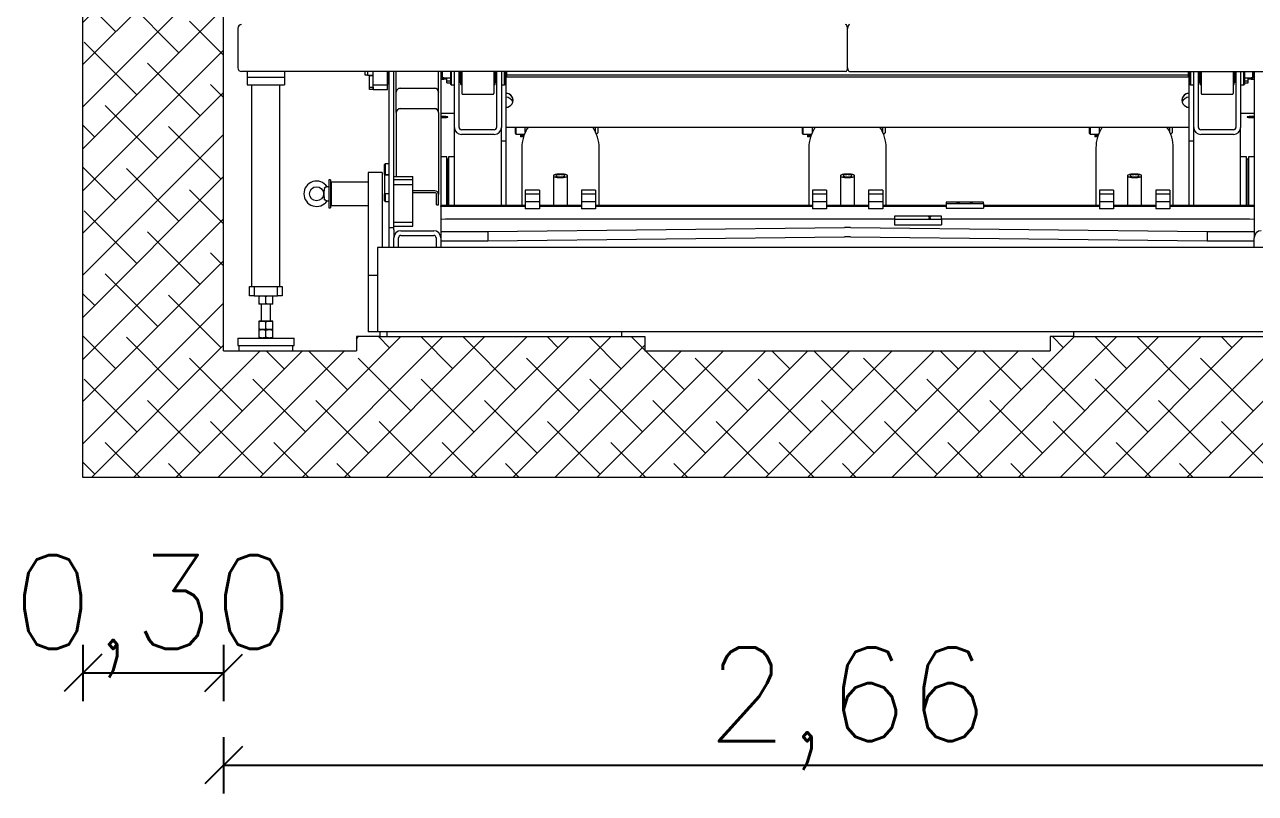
# Model space of a CAD drawing. Header units: millimetres. Extents: x 361 to 21231, y 184 to 1849.
# Drawn here: x 2471.977 to 2474.601, y 494.034 to 495.672 of the extents above; entities that cross this region are included whole.
import ezdxf

# ---------------------------------------------------------------- set-up
doc = ezdxf.new("R2010")
doc.units = ezdxf.units.MM
doc.header["$LTSCALE"] = 0.2
doc.layers.add('cardok', color=131, linetype='Continuous')
doc.layers.add('Widoczne', color=7, linetype='Continuous', lineweight=9)
doc.styles.get("Standard").update_dxf_attribs({"font": 'txt.shx', "height": 0.2})
doc.dimstyles.new('maat aanduiding voor tuin', dxfattribs={"dimscale": 0.2, "dimtxt": 0.2, "dimasz": 0.4, "dimexe": 0.3, "dimexo": 0.3, "dimgap": 0.02, "dimtad": 1, "dimzin": 1, "dimtxsty": 'Standard', "dimblk": 'OBLIQUE', "dimcen": 0.2, "dimadec": 0, "dimazin": 3, "dimtfac": 1, "dimtix": 1, "dimtmove": 0, "dimatfit": 3, "dimldrblk": 'OBLIQUE', "dimfxl": 0.3, "dimfxlon": 1, "dimarcsym": 1})

# ---------------------------------------------------------------- blocks, each defined once
blk = doc.blocks.new('_Oblique')
at = {"color": 0, "linetype": 'ByBlock', "lineweight": -2}
blk.add_line((-0.5, -0.5), (0.5, 0.5), dxfattribs=at)
blk = doc.blocks.new('*D1905')
at = {"layer": 'cardok', "color": 0, "lineweight": -2, "ltscale": 0.2, "transparency": 16777216}
for p, q in [((2472.1014, 494.3507), (2472.1014, 494.2307)), ((2472.4014, 494.3507), (2472.4014, 494.2307)), ((2472.1014, 494.2907), (2472.4014, 494.2907))]:
    blk.add_line(p, q, dxfattribs=at)
at = {"layer": 'Defpoints', "color": 0, "ltscale": 0.2, "transparency": 16777216}
for p in [(2472.1014, 497.7174), (2472.4014, 494.9774), (2472.4014, 494.2907)]:
    blk.add_point(p, dxfattribs=at)
at = {"layer": 'cardok', "color": 0, "lineweight": -2, "ltscale": 0.2, "transparency": 16777216, "xscale": 0.08000000000000074, "yscale": 0.08000000000000074, "zscale": 0.08000000000000074, "rotation": 180}
blk.add_blockref('_Oblique', (2472.1014, 494.2907), dxfattribs=at)
at = {"layer": 'cardok', "color": 0, "lineweight": -2, "ltscale": 0.2, "transparency": 16777216, "xscale": 0.08000000000000074, "yscale": 0.08000000000000074, "zscale": 0.08000000000000074}
blk.add_blockref('_Oblique', (2472.4014, 494.2907), dxfattribs=at)
at = {"layer": 'cardok', "color": 0, "ltscale": 0.2, "transparency": 16777216, "insert": (2472.2514, 494.4113), "char_height": 0.2, "attachment_point": 5}
blk.add_mtext('0,30', dxfattribs=at)
blk = doc.blocks.new('*D1907')
at = {"layer": 'cardok', "color": 0, "lineweight": -2, "ltscale": 0.2, "transparency": 16777216}
for p, q in [((2472.4014, 494.1539), (2472.4014, 494.0339)), ((2475.0614, 494.1539), (2475.0614, 494.0339)), ((2472.4014, 494.0939), (2475.0614, 494.0939))]:
    blk.add_line(p, q, dxfattribs=at)
at = {"layer": 'Defpoints', "color": 0, "ltscale": 0.2, "transparency": 16777216}
for p in [(2472.4014, 494.9774), (2475.0614, 494.9774), (2475.0614, 494.0939)]:
    blk.add_point(p, dxfattribs=at)
at = {"layer": 'cardok', "color": 0, "lineweight": -2, "ltscale": 0.2, "transparency": 16777216, "xscale": 0.08000000000000074, "yscale": 0.08000000000000074, "zscale": 0.08000000000000074, "rotation": 180}
blk.add_blockref('_Oblique', (2472.4014, 494.0939), dxfattribs=at)
at = {"layer": 'cardok', "color": 0, "lineweight": -2, "ltscale": 0.2, "transparency": 16777216, "xscale": 0.08000000000000074, "yscale": 0.08000000000000074, "zscale": 0.08000000000000074}
blk.add_blockref('_Oblique', (2475.0614, 494.0939), dxfattribs=at)
at = {"layer": 'cardok', "color": 0, "ltscale": 0.2, "transparency": 16777216, "insert": (2473.7314, 494.2145), "char_height": 0.2, "attachment_point": 5}
blk.add_mtext('2,66', dxfattribs=at)
blk = doc.blocks.new('*D1909')
at = {"layer": 'cardok', "color": 0, "lineweight": -2, "ltscale": 0.2, "transparency": 16777216}
for p, q in [((2474.7387, 497.8674), (2474.6187, 497.8674)), ((2474.6787, 495.0074), (2474.6787, 497.8674)), ((2474.7184, 495.0074), (2474.6187, 495.0074))]:
    blk.add_line(p, q, dxfattribs=at)
at = {"layer": 'Defpoints', "color": 0, "ltscale": 0.2, "transparency": 16777216}
for p in [(2474.6787, 497.8674), (2475.0614, 497.8674), (2474.7784, 495.0074)]:
    blk.add_point(p, dxfattribs=at)
at = {"layer": 'cardok', "color": 0, "lineweight": -2, "ltscale": 0.2, "transparency": 16777216, "xscale": 0.08000000000000074, "yscale": 0.08000000000000074, "zscale": 0.08000000000000074}
for p, rotation in [((2474.6787, 497.8674), 90), ((2474.6787, 495.0074), 270)]:
    blk.add_blockref('_Oblique', p, dxfattribs=dict(at, rotation=rotation))
at = {"layer": 'cardok', "color": 0, "ltscale": 0.2, "transparency": 16777216, "insert": (2474.558, 496.4374), "char_height": 0.2, "attachment_point": 5, "rotation": 90}
blk.add_mtext('2,86', dxfattribs=at)

msp = doc.modelspace()

# ---------------------------------------------------------------- hatches: boundary and pattern name
at = {"layer": 'Widoczne'}
h = msp.add_hatch(dxfattribs=at)
h.set_pattern_fill('ANSI38', color=256, scale=0.02)
h.set_pattern_definition([(45, (2413.575274, 462.74466), (-0.04490128, 0.04490128), []), (135, (2413.575274, 462.74466), (-0.13470384, 0.04490128), [0.15875, -0.09525])])
h.paths.add_polyline_path([(2472.4014, 497.7174), (2472.3864, 497.7174), (2472.3864, 497.6074, -0.414214), (2472.2564, 497.4774), (2472.1014, 497.4774), (2472.1014, 494.7074), (2475.3614, 494.7074), (2475.3614, 497.3715, -0.174989), (2475.0614, 497.3067), (2475.0614, 494.9774), (2474.7784, 494.9774), (2474.7784, 495.0074), (2474.7284, 495.0074), (2474.7134, 495.0074), (2474.2134, 495.0074), (2474.1634, 495.0074), (2474.1634, 494.9774), (2473.2994, 494.9774), (2473.2994, 495.0074), (2473.2494, 495.0074), (2472.7494, 495.0074), (2472.7344, 495.0074), (2472.6844, 495.0074), (2472.6844, 494.9774), (2472.4014, 494.9774)])
h.paths.add_polyline_path([(2472.3064, 497.7174), (2472.3034, 497.7174), (2472.2934, 497.7174), (2472.1014, 497.7174), (2472.1014, 497.5574), (2472.2564, 497.5574, 0.414214), (2472.3064, 497.6074)], flags=17)
h.paths.add_polyline_path([(2475.3614, 497.7174), (2475.1694, 497.7174), (2475.1564, 497.7174), (2475.1564, 497.6074, 0.414214), (2475.2064, 497.5574), (2475.3614, 497.5574)], flags=16)
h.paths.add_polyline_path([(2475.3614, 497.4774), (2475.2064, 497.4774, -0.414214), (2475.0764, 497.6074), (2475.0764, 497.7174), (2475.0714, 497.7174), (2475.0614, 497.7174), (2475.0614, 497.3067, 0.174989), (2475.3614, 497.3715)], flags=17)

# ---------------------------------------------------------------- linework, layer by layer
for p, q in [((2472.1014, 494.7074), (2472.1014, 497.7174)), ((2472.4014, 494.9774), (2472.4014, 497.7174)), ((2472.4314, 495.6644), (2472.4314, 495.5804)), ((2473.7314, 495.5804), (2473.7314, 495.6644)), ((2472.4474, 495.5724), (2472.4394, 495.5724)), ((2473.7274, 495.5724), (2472.4474, 495.5724)), ((2472.4514, 495.5724), (2472.4514, 495.5604)), ((2472.4514, 495.5604), (2472.4514, 495.5444)), ((2472.4514, 495.5604), (2472.5314, 495.5604)), ((2472.5314, 495.5724), (2472.5314, 495.5604)), ((2472.5314, 495.5604), (2472.5314, 495.5444)), ((2472.7034, 495.5649), (2472.7034, 495.5724)), ((2472.7084, 495.5724), (2472.7084, 495.5649)), ((2472.7084, 495.5649), (2472.7204, 495.5649)), ((2472.7124, 495.5639), (2472.7204, 495.5639)), ((2472.7124, 495.5389), (2472.7124, 495.5639)), ((2472.7204, 495.5439), (2472.7204, 495.5724)), ((2472.7504, 495.5439), (2472.7504, 495.5724)), ((2472.7504, 495.5589), (2472.7529, 495.5589)), ((2472.7529, 495.5449), (2472.7529, 495.5724)), ((2472.7544, 495.2403), (2472.7544, 495.5724)), ((2472.7644, 495.349), (2472.7644, 495.5724)), ((2472.7694, 495.5288), (2472.7694, 495.5724)), ((2472.8594, 495.5288), (2472.8594, 495.5724)), ((2472.8644, 495.5724), (2472.8644, 495.2878)), ((2472.8664, 495.5649), (2472.8644, 495.5649)), ((2472.8664, 495.5599), (2472.8664, 495.5724)), ((2472.8664, 495.5599), (2472.8674, 495.5589)), ((2472.8674, 495.5724), (2472.8674, 495.559)), ((2472.8674, 495.559), (2472.8674, 495.5589)), ((2472.8674, 495.5589), (2472.8854, 495.5589)), ((2472.8774, 495.5523), (2472.8774, 495.5589)), ((2472.8854, 495.5449), (2472.8854, 495.5724)), ((2472.8864, 495.5724), (2472.8864, 495.5439)), ((2472.8934, 495.4533), (2472.8934, 495.5724)), ((2472.9034, 495.4533), (2472.9034, 495.5724)), ((2472.9044, 495.5489), (2472.9044, 495.5724)), ((2472.9054, 495.5724), (2472.9054, 495.5499)), ((2472.9054, 495.5589), (2472.9069, 495.5589)), ((2472.9069, 495.5692), (2472.9069, 495.5724)), ((2472.9069, 495.5449), (2472.9069, 495.5692)), ((2472.9094, 495.5724), (2472.9094, 495.5259)), ((2472.9774, 495.5724), (2472.9774, 495.5259)), ((2472.9799, 495.5692), (2472.9799, 495.5724)), ((2472.9799, 495.5449), (2472.9799, 495.5692)), ((2472.9799, 495.5589), (2472.9814, 495.5589)), ((2472.9814, 495.5499), (2472.9814, 495.5724)), ((2472.9824, 495.5724), (2472.9824, 495.5489)), ((2472.9834, 495.5724), (2472.9834, 495.4533)), ((2472.9934, 495.5724), (2472.9934, 495.4533)), ((2473.0004, 495.5439), (2473.0004, 495.5724)), ((2473.0014, 495.5724), (2473.0014, 495.5449)), ((2473.0014, 495.5589), (2473.0044, 495.5606)), ((2473.0034, 495.425), (2473.0034, 495.56)), ((2474.4592, 495.5602), (2473.0036, 495.5602)), ((2473.0044, 495.5724), (2473.0044, 495.5607)), ((2474.4584, 495.5649), (2473.0044, 495.5649)), ((2473.0044, 495.5607), (2473.0044, 495.5606)), ((2473.7354, 495.5724), (2475.0154, 495.5724)), ((2474.4584, 495.5606), (2474.4584, 495.5724)), ((2474.4584, 495.5606), (2474.4614, 495.5589)), ((2474.4594, 495.425), (2474.4594, 495.56)), ((2474.4614, 495.5449), (2474.4614, 495.5724)), ((2474.4624, 495.5724), (2474.4624, 495.5439)), ((2474.4694, 495.4533), (2474.4694, 495.5724)), ((2474.4794, 495.4533), (2474.4794, 495.5724)), ((2474.4804, 495.5489), (2474.4804, 495.5724)), ((2474.4814, 495.5724), (2474.4814, 495.5499)), ((2474.4814, 495.5589), (2474.4829, 495.5589)), ((2474.4829, 495.5692), (2474.4829, 495.5724)), ((2474.4829, 495.5449), (2474.4829, 495.5692)), ((2474.4854, 495.5724), (2474.4854, 495.5259)), ((2474.5534, 495.5724), (2474.5534, 495.5259)), ((2474.5559, 495.5692), (2474.5559, 495.5724)), ((2474.5559, 495.5449), (2474.5559, 495.5692)), ((2474.5559, 495.5589), (2474.5574, 495.5589)), ((2474.5574, 495.5499), (2474.5574, 495.5724)), ((2474.5584, 495.5724), (2474.5584, 495.5489)), ((2474.5594, 495.5724), (2474.5594, 495.4533)), ((2474.5694, 495.5724), (2474.5694, 495.4533)), ((2474.5764, 495.5439), (2474.5764, 495.5724)), ((2474.5774, 495.5724), (2474.5774, 495.5449)), ((2474.5774, 495.5589), (2474.5954, 495.5589)), ((2474.5854, 495.5523), (2474.5854, 495.5589)), ((2474.5954, 495.5589), (2474.5954, 495.5724)), ((2474.5954, 495.5589), (2474.5964, 495.5599)), ((2474.5964, 495.5724), (2474.5964, 495.5599)), ((2474.5984, 495.5649), (2474.5964, 495.5649)), ((2474.5984, 495.5724), (2474.5984, 495.2878)), ((2472.4514, 495.5444), (2472.5314, 495.5444)), ((2472.4614, 495.1144), (2472.4614, 495.5444)), ((2472.5214, 495.1144), (2472.5214, 495.5444)), ((2472.7124, 495.5389), (2472.7204, 495.5389)), ((2472.7124, 495.5339), (2472.7124, 495.5389)), ((2472.7204, 495.5339), (2472.7124, 495.5339)), ((2472.7204, 495.5439), (2472.7504, 495.5439)), ((2472.7204, 495.5339), (2472.7204, 495.5439)), ((2472.7204, 495.5389), (2472.7204, 495.5339)), ((2472.7204, 495.5339), (2472.7504, 495.5339)), ((2472.7504, 495.5339), (2472.7504, 495.5439)), ((2472.7529, 495.5449), (2472.7544, 495.5449)), ((2472.7694, 495.5286), (2472.7694, 495.5288)), ((2472.7694, 495.4854), (2472.7694, 495.5286)), ((2472.7774, 495.5368), (2472.8514, 495.5368)), ((2472.7774, 495.5366), (2472.8514, 495.5366)), ((2472.8594, 495.5288), (2472.8594, 495.5286)), ((2472.8594, 495.4854), (2472.8594, 495.5286)), ((2472.8774, 495.5523), (2472.8854, 495.5523)), ((2472.8774, 495.5484), (2472.8774, 495.5523)), ((2472.8774, 495.5484), (2472.8854, 495.5484)), ((2472.8854, 495.5449), (2472.8864, 495.5439)), ((2472.8864, 495.5439), (2472.8934, 495.5439)), ((2472.9034, 495.5489), (2472.9044, 495.5489)), ((2472.9044, 495.5489), (2472.9054, 495.5499)), ((2472.9069, 495.5449), (2472.9094, 495.5449)), ((2472.9774, 495.5449), (2472.9799, 495.5449)), ((2472.9814, 495.5499), (2472.9824, 495.5489)), ((2472.9824, 495.5489), (2472.9834, 495.5489)), ((2472.9934, 495.5439), (2473.0004, 495.5439)), ((2473.0004, 495.5439), (2473.0014, 495.5449)), ((2474.4614, 495.5449), (2474.4624, 495.5439)), ((2474.4624, 495.5439), (2474.4694, 495.5439)), ((2474.4794, 495.5489), (2474.4804, 495.5489)), ((2474.4804, 495.5489), (2474.4814, 495.5499)), ((2474.4829, 495.5449), (2474.4854, 495.5449)), ((2474.5534, 495.5449), (2474.5559, 495.5449)), ((2474.5574, 495.5499), (2474.5584, 495.5489)), ((2474.5584, 495.5489), (2474.5594, 495.5489)), ((2474.5694, 495.5439), (2474.5764, 495.5439)), ((2474.5764, 495.5439), (2474.5774, 495.5449)), ((2474.5774, 495.5523), (2474.5854, 495.5523)), ((2474.5774, 495.5484), (2474.5854, 495.5484)), ((2474.5854, 495.5484), (2474.5854, 495.5523)), ((2472.9114, 495.5239), (2472.9754, 495.5239)), ((2474.4874, 495.5239), (2474.5514, 495.5239)), ((2472.7694, 495.4851), (2472.7694, 495.4854)), ((2472.7694, 495.4851), (2472.7694, 495.349)), ((2472.7774, 495.4934), (2472.8514, 495.4934)), ((2472.8514, 495.4931), (2472.7774, 495.4931)), ((2472.8594, 495.4854), (2472.8594, 495.4851)), ((2472.8594, 495.4851), (2472.8594, 495.31)), ((2472.8934, 495.4828), (2472.8644, 495.4828)), ((2474.5984, 495.4828), (2474.5694, 495.4828)), ((2472.8934, 495.2878), (2472.8934, 495.4533)), ((2472.9934, 495.4299), (2472.9934, 495.4533)), ((2473.0034, 495.4535), (2474.4594, 495.4535)), ((2473.0234, 495.44), (2473.0234, 495.4535)), ((2473.0244, 495.4535), (2473.0244, 495.4391)), ((2473.0444, 495.4431), (2473.0444, 495.4535)), ((2473.1944, 495.4431), (2473.1944, 495.4535)), ((2473.1994, 495.4535), (2473.1994, 495.442)), ((2473.6354, 495.44), (2473.6354, 495.4535)), ((2473.6364, 495.4535), (2473.6364, 495.4391)), ((2473.6564, 495.4431), (2473.6564, 495.4535)), ((2473.8064, 495.4431), (2473.8064, 495.4535)), ((2473.8114, 495.4535), (2473.8114, 495.442)), ((2474.2474, 495.44), (2474.2474, 495.4535)), ((2474.2484, 495.4535), (2474.2484, 495.4391)), ((2474.2684, 495.4431), (2474.2684, 495.4535)), ((2474.4184, 495.4431), (2474.4184, 495.4535)), ((2474.4234, 495.4535), (2474.4234, 495.442)), ((2474.4694, 495.4299), (2474.4694, 495.4533)), ((2474.5694, 495.2878), (2474.5694, 495.4533)), ((2472.9784, 495.4483), (2472.9084, 495.4483)), ((2472.9784, 495.4383), (2472.9084, 495.4383)), ((2472.9934, 495.425), (2472.9934, 495.4299)), ((2472.9934, 495.425), (2473.0034, 495.425)), ((2472.9934, 495.2878), (2472.9934, 495.425)), ((2473.0034, 495.2878), (2473.0034, 495.425)), ((2473.0234, 495.44), (2473.0244, 495.439)), ((2473.0244, 495.4391), (2473.0244, 495.439)), ((2473.0244, 495.439), (2473.0426, 495.439)), ((2473.0344, 495.439), (2473.0344, 495.4363)), ((2473.0416, 495.4363), (2473.0344, 495.4363)), ((2473.0344, 495.4363), (2473.0344, 495.4329)), ((2473.0404, 495.4329), (2473.0344, 495.4329)), ((2473.1958, 495.4398), (2473.1994, 495.4418)), ((2473.1994, 495.442), (2473.1994, 495.4418)), ((2473.6354, 495.44), (2473.6364, 495.439)), ((2473.6364, 495.4391), (2473.6364, 495.439)), ((2473.6364, 495.439), (2473.6546, 495.439)), ((2473.6464, 495.439), (2473.6464, 495.4363)), ((2473.6536, 495.4363), (2473.6464, 495.4363)), ((2473.6464, 495.4363), (2473.6464, 495.4329)), ((2473.6524, 495.4329), (2473.6464, 495.4329)), ((2473.8078, 495.4398), (2473.8114, 495.4418)), ((2473.8114, 495.442), (2473.8114, 495.4418)), ((2474.2474, 495.44), (2474.2484, 495.439)), ((2474.2484, 495.4391), (2474.2484, 495.439)), ((2474.2484, 495.439), (2474.2666, 495.439)), ((2474.2584, 495.439), (2474.2584, 495.4363)), ((2474.2656, 495.4363), (2474.2584, 495.4363)), ((2474.2584, 495.4363), (2474.2584, 495.4329)), ((2474.2644, 495.4329), (2474.2584, 495.4329)), ((2474.4198, 495.4398), (2474.4234, 495.4418)), ((2474.4234, 495.442), (2474.4234, 495.4418)), ((2474.4594, 495.2878), (2474.4594, 495.425)), ((2474.4594, 495.425), (2474.4694, 495.425)), ((2474.4694, 495.425), (2474.4694, 495.4299)), ((2474.4694, 495.2878), (2474.4694, 495.425)), ((2474.5544, 495.4483), (2474.4844, 495.4483)), ((2474.5544, 495.4383), (2474.4844, 495.4383)), ((2473.0369, 495.4098), (2473.0369, 495.2878)), ((2473.2019, 495.2878), (2473.2019, 495.4098)), ((2473.6489, 495.4098), (2473.6489, 495.2878)), ((2473.8139, 495.2878), (2473.8139, 495.4098)), ((2474.2609, 495.4098), (2474.2609, 495.2878)), ((2474.4259, 495.2878), (2474.4259, 495.4098)), ((2472.7454, 495.3756), (2472.7444, 495.3746)), ((2472.7444, 495.3529), (2472.7444, 495.3746)), ((2472.7544, 495.3756), (2472.7454, 495.3756)), ((2472.7454, 495.3756), (2472.7454, 495.3528)), ((2472.8769, 495.3906), (2472.8644, 495.3906)), ((2472.8769, 495.2878), (2472.8769, 495.3906)), ((2472.8794, 495.3856), (2472.8769, 495.3856)), ((2472.8794, 495.3054), (2472.8794, 495.3856)), ((2472.8809, 495.3756), (2472.8794, 495.3756)), ((2472.8934, 495.3906), (2472.8809, 495.3906)), ((2472.8809, 495.3906), (2472.8809, 495.3745)), ((2472.8809, 495.3745), (2472.8809, 495.2878)), ((2474.5819, 495.3906), (2474.5694, 495.3906)), ((2474.5819, 495.2878), (2474.5819, 495.3906)), ((2474.5834, 495.3756), (2474.5819, 495.3756)), ((2474.5859, 495.3856), (2474.5834, 495.3856)), ((2474.5834, 495.3054), (2474.5834, 495.3856)), ((2474.5984, 495.3906), (2474.5859, 495.3906)), ((2474.5859, 495.3906), (2474.5859, 495.3522)), ((2472.7394, 495.3569), (2472.7094, 495.3569)), ((2472.7094, 495.3569), (2472.7094, 495.3426)), ((2472.7394, 495.3569), (2472.7394, 495.3426)), ((2472.7444, 495.3529), (2472.7444, 495.3513)), ((2472.7454, 495.3528), (2472.7444, 495.3529)), ((2472.7544, 495.3513), (2472.7444, 495.3513)), ((2472.7444, 495.3513), (2472.7444, 495.3114)), ((2472.7454, 495.3528), (2472.7544, 495.3528)), ((2472.7644, 495.349), (2472.8044, 495.349)), ((2472.7644, 495.3421), (2472.7644, 495.349)), ((2472.8044, 495.3421), (2472.8044, 495.349)), ((2473.1044, 495.3501), (2473.1044, 495.2878)), ((2473.1344, 495.2878), (2473.1344, 495.3501)), ((2473.7164, 495.3501), (2473.7164, 495.2878)), ((2473.7464, 495.2878), (2473.7464, 495.3501)), ((2474.3284, 495.3501), (2474.3284, 495.2878)), ((2474.3584, 495.2878), (2474.3584, 495.3501)), ((2474.5859, 495.3522), (2474.5859, 495.2878)), ((2472.6254, 495.3269), (2472.6218, 495.3269)), ((2472.6294, 495.3419), (2472.6254, 495.3419)), ((2472.6254, 495.3419), (2472.6254, 495.2819)), ((2472.6294, 495.3419), (2472.6294, 495.2819)), ((2472.6304, 495.3369), (2472.6294, 495.3359)), ((2472.7094, 495.3369), (2472.6304, 495.3369)), ((2472.6304, 495.3369), (2472.6304, 495.2869)), ((2472.7094, 495.3426), (2472.7094, 495.1374)), ((2472.7394, 495.3426), (2472.7394, 495.1974)), ((2472.7644, 495.3421), (2472.8044, 495.3421)), ((2472.7644, 495.3313), (2472.7644, 495.3421)), ((2472.7644, 495.3313), (2472.8044, 495.3313)), ((2472.7644, 495.2515), (2472.7644, 495.3313)), ((2472.8044, 495.3313), (2472.8044, 495.3421)), ((2472.8044, 495.2515), (2472.8044, 495.3313)), ((2473.0744, 495.3193), (2473.0444, 495.3193)), ((2473.0444, 495.3193), (2473.0444, 495.3108)), ((2473.0744, 495.3193), (2473.0744, 495.3108)), ((2473.1944, 495.3193), (2473.1644, 495.3193)), ((2473.1644, 495.3193), (2473.1644, 495.3108)), ((2473.1944, 495.3193), (2473.1944, 495.3108)), ((2473.6864, 495.3193), (2473.6564, 495.3193)), ((2473.6564, 495.3193), (2473.6564, 495.3108)), ((2473.6864, 495.3193), (2473.6864, 495.3108)), ((2473.8064, 495.3193), (2473.7764, 495.3193)), ((2473.7764, 495.3193), (2473.7764, 495.3108)), ((2473.8064, 495.3193), (2473.8064, 495.3108)), ((2474.2984, 495.3193), (2474.2684, 495.3193)), ((2474.2684, 495.3193), (2474.2684, 495.3108)), ((2474.2984, 495.3193), (2474.2984, 495.3108)), ((2474.4184, 495.3193), (2474.3884, 495.3193)), ((2474.3884, 495.3193), (2474.3884, 495.3108)), ((2474.4184, 495.3193), (2474.4184, 495.3108)), ((2472.6218, 495.2969), (2472.6254, 495.2969)), ((2472.7544, 495.3114), (2472.7444, 495.3114)), ((2472.7444, 495.2966), (2472.7444, 495.3114)), ((2472.7444, 495.2966), (2472.7454, 495.2956)), ((2472.7454, 495.3114), (2472.7454, 495.2956)), ((2472.7454, 495.2956), (2472.7544, 495.2956)), ((2472.8514, 495.318), (2472.8044, 495.318)), ((2472.8514, 495.314), (2472.8044, 495.314)), ((2472.8554, 495.2882), (2472.8554, 495.31)), ((2472.8594, 495.2882), (2472.8594, 495.31)), ((2472.8794, 495.2878), (2472.8794, 495.3054)), ((2472.8794, 495.2956), (2472.8809, 495.2956)), ((2473.0744, 495.3108), (2473.0444, 495.3108)), ((2473.0444, 495.3108), (2473.0444, 495.2946)), ((2473.0744, 495.2946), (2473.0444, 495.2946)), ((2473.0444, 495.2946), (2473.0444, 495.2796)), ((2473.0744, 495.3108), (2473.0744, 495.2946)), ((2473.0744, 495.2946), (2473.0744, 495.2796)), ((2473.1944, 495.3108), (2473.1644, 495.3108)), ((2473.1644, 495.3108), (2473.1644, 495.2946)), ((2473.1944, 495.2946), (2473.1644, 495.2946)), ((2473.1644, 495.2946), (2473.1644, 495.2796)), ((2473.1944, 495.3108), (2473.1944, 495.2946)), ((2473.1944, 495.2946), (2473.1944, 495.2796)), ((2473.6864, 495.3108), (2473.6564, 495.3108)), ((2473.6564, 495.3108), (2473.6564, 495.2946)), ((2473.6864, 495.2946), (2473.6564, 495.2946)), ((2473.6564, 495.2946), (2473.6564, 495.2796)), ((2473.6864, 495.3108), (2473.6864, 495.2946)), ((2473.6864, 495.2946), (2473.6864, 495.2796)), ((2473.8064, 495.3108), (2473.7764, 495.3108)), ((2473.7764, 495.3108), (2473.7764, 495.2946)), ((2473.8064, 495.2946), (2473.7764, 495.2946)), ((2473.7764, 495.2946), (2473.7764, 495.2796)), ((2473.8064, 495.3108), (2473.8064, 495.2946)), ((2473.8064, 495.2946), (2473.8064, 495.2796)), ((2474.0214, 495.2943), (2473.9414, 495.2943)), ((2473.9414, 495.2943), (2473.9414, 495.2909)), ((2474.0214, 495.2909), (2474.0214, 495.2943)), ((2474.2984, 495.3108), (2474.2684, 495.3108)), ((2474.2684, 495.3108), (2474.2684, 495.2946)), ((2474.2984, 495.2946), (2474.2684, 495.2946)), ((2474.2684, 495.2946), (2474.2684, 495.2796)), ((2474.2984, 495.3108), (2474.2984, 495.2946)), ((2474.2984, 495.2946), (2474.2984, 495.2796)), ((2474.4184, 495.3108), (2474.3884, 495.3108)), ((2474.3884, 495.3108), (2474.3884, 495.2946)), ((2474.4184, 495.2946), (2474.3884, 495.2946)), ((2474.3884, 495.2946), (2474.3884, 495.2796)), ((2474.4184, 495.3108), (2474.4184, 495.2946)), ((2474.4184, 495.2946), (2474.4184, 495.2796)), ((2474.5819, 495.2956), (2474.5834, 495.2956)), ((2474.5834, 495.2878), (2474.5834, 495.3054)), ((2472.6254, 495.2819), (2472.6294, 495.2819)), ((2472.6294, 495.2879), (2472.6304, 495.2869)), ((2472.6304, 495.2869), (2472.7094, 495.2869)), ((2472.8554, 495.2882), (2472.8594, 495.2882)), ((2472.8644, 495.2878), (2473.0444, 495.2878)), ((2472.8644, 495.2878), (2472.8644, 495.2861)), ((2472.8644, 495.2861), (2473.0444, 495.2861)), ((2472.8644, 495.2849), (2472.8644, 495.2861)), ((2473.0444, 495.2849), (2472.8644, 495.2849)), ((2472.8644, 495.2849), (2472.8644, 495.2848)), ((2472.8644, 495.2848), (2472.8644, 495.2788)), ((2472.8644, 495.2788), (2472.8644, 495.2625)), ((2473.0744, 495.2796), (2473.0444, 495.2796)), ((2473.0744, 495.2878), (2473.1644, 495.2878)), ((2473.0744, 495.2861), (2473.1644, 495.2861)), ((2473.1644, 495.2849), (2473.0744, 495.2849)), ((2473.1944, 495.2796), (2473.1644, 495.2796)), ((2473.1944, 495.2878), (2473.6564, 495.2878)), ((2473.1944, 495.2861), (2473.6564, 495.2861)), ((2473.6564, 495.2849), (2473.1944, 495.2849)), ((2473.6864, 495.2796), (2473.6564, 495.2796)), ((2473.6864, 495.2878), (2473.7764, 495.2878)), ((2473.6864, 495.2861), (2473.7764, 495.2861)), ((2473.7764, 495.2849), (2473.6864, 495.2849)), ((2473.8064, 495.2796), (2473.7764, 495.2796)), ((2473.8064, 495.2878), (2473.9414, 495.2878)), ((2473.8064, 495.2861), (2473.9414, 495.2861)), ((2473.9414, 495.2849), (2473.8064, 495.2849)), ((2473.9414, 495.2909), (2473.9414, 495.2809)), ((2473.9414, 495.2909), (2474.0214, 495.2909)), ((2473.9414, 495.2809), (2474.0214, 495.2809)), ((2474.0214, 495.2909), (2474.0214, 495.2809)), ((2474.0214, 495.2878), (2474.2684, 495.2878)), ((2474.0214, 495.2861), (2474.2684, 495.2861)), ((2474.2684, 495.2849), (2474.0214, 495.2849)), ((2474.2984, 495.2796), (2474.2684, 495.2796)), ((2474.2984, 495.2878), (2474.3884, 495.2878)), ((2474.2984, 495.2861), (2474.3884, 495.2861)), ((2474.3884, 495.2849), (2474.2984, 495.2849)), ((2474.4184, 495.2796), (2474.3884, 495.2796)), ((2474.4184, 495.2878), (2474.5984, 495.2878)), ((2474.4184, 495.2861), (2474.5984, 495.2861)), ((2474.5984, 495.2849), (2474.4184, 495.2849)), ((2474.5984, 495.2878), (2474.5984, 495.2861)), ((2474.5984, 495.2861), (2474.5984, 495.2849)), ((2474.5984, 495.2849), (2474.5984, 495.2848)), ((2474.5984, 495.2848), (2474.5984, 495.2788)), ((2474.5984, 495.2788), (2474.5984, 495.2625)), ((2472.7544, 495.1974), (2472.7544, 495.2403)), ((2472.7544, 495.2403), (2472.7644, 495.2403)), ((2472.7644, 495.2515), (2472.8044, 495.2515)), ((2472.7644, 495.2425), (2472.7644, 495.2515)), ((2472.7644, 495.2425), (2472.8044, 495.2425)), ((2472.7644, 495.2403), (2472.7644, 495.2425)), ((2472.7644, 495.2353), (2472.7644, 495.2403)), ((2472.8044, 495.2425), (2472.8044, 495.2515)), ((2472.8644, 495.2625), (2472.8644, 495.218)), ((2472.8744, 495.2575), (2472.8644, 495.2567)), ((2473.8314, 495.2575), (2472.8744, 495.2575)), ((2472.9644, 495.2316), (2473.7249, 495.2402)), ((2473.7379, 495.2402), (2474.4984, 495.2316)), ((2473.9314, 495.2643), (2473.8314, 495.2643)), ((2473.8314, 495.2643), (2473.8314, 495.2574)), ((2473.8314, 495.2574), (2473.9314, 495.2574)), ((2473.8314, 495.2574), (2473.8314, 495.2454)), ((2473.8314, 495.2454), (2473.9314, 495.2454)), ((2473.9314, 495.2574), (2473.9314, 495.2643)), ((2474.5884, 495.2575), (2473.9314, 495.2575)), ((2473.9314, 495.2574), (2473.9314, 495.2454)), ((2474.5984, 495.2567), (2474.5884, 495.2575)), ((2474.5984, 495.2625), (2474.5984, 495.218)), ((2472.7644, 495.2353), (2472.7644, 495.218)), ((2472.7644, 495.1974), (2472.7644, 495.218)), ((2472.7744, 495.1974), (2472.7744, 495.218)), ((2472.7794, 495.2329), (2472.8494, 495.2329)), ((2472.7794, 495.223), (2472.8494, 495.223)), ((2472.8544, 495.218), (2472.8544, 495.1974)), ((2472.8644, 495.2316), (2472.9644, 495.2316)), ((2472.8644, 495.218), (2472.8644, 495.1974)), ((2472.9644, 495.2316), (2472.9644, 495.2117)), ((2472.9644, 495.2117), (2473.7249, 495.2203)), ((2473.7379, 495.2203), (2474.4984, 495.2117)), ((2474.4984, 495.2316), (2474.5984, 495.2316)), ((2474.4984, 495.2316), (2474.4984, 495.2117)), ((2474.5984, 495.1974), (2474.5984, 495.218)), ((2474.7334, 495.1974), (2472.7294, 495.1974)), ((2472.7294, 495.1974), (2472.7294, 495.1814)), ((2472.8644, 495.2117), (2472.9644, 495.2117)), ((2474.4984, 495.2117), (2474.5984, 495.2117)), ((2472.7294, 495.1814), (2472.7294, 495.0334)), ((2472.7294, 495.1374), (2472.7094, 495.1374)), ((2472.7094, 495.1374), (2472.7094, 495.0174)), ((2472.4564, 495.0944), (2472.4564, 495.1144)), ((2472.4564, 495.1144), (2472.4664, 495.1144)), ((2472.4664, 495.1144), (2472.4664, 495.0944)), ((2472.4664, 495.1144), (2472.5164, 495.1144)), ((2472.5164, 495.0944), (2472.5164, 495.1144)), ((2472.5164, 495.1144), (2472.5264, 495.1144)), ((2472.5264, 495.1144), (2472.5264, 495.0944)), ((2472.4664, 495.0944), (2472.4564, 495.0944)), ((2472.4664, 495.0944), (2472.5164, 495.0944)), ((2472.4764, 495.0931), (2472.4764, 495.0777)), ((2472.4914, 495.0777), (2472.4914, 495.0931)), ((2472.5064, 495.0777), (2472.5064, 495.0931)), ((2472.5264, 495.0944), (2472.5164, 495.0944)), ((2472.4839, 495.0764), (2472.4764, 495.0764)), ((2472.4814, 495.0764), (2472.4814, 495.0404)), ((2472.4989, 495.0764), (2472.4839, 495.0764)), ((2472.5064, 495.0764), (2472.4989, 495.0764)), ((2472.5014, 495.0404), (2472.5014, 495.0764)), ((2472.4839, 495.0404), (2472.4764, 495.0404)), ((2472.4764, 495.0391), (2472.4764, 495.0237)), ((2472.4989, 495.0404), (2472.4839, 495.0404)), ((2472.4914, 495.0237), (2472.4914, 495.0391)), ((2472.5064, 495.0404), (2472.4989, 495.0404)), ((2472.5064, 495.0237), (2472.5064, 495.0391)), ((2472.7294, 495.0334), (2472.7294, 495.0174)), ((2472.4314, 495.0044), (2472.4314, 494.9884)), ((2472.4314, 495.0044), (2472.5514, 495.0044)), ((2472.4839, 495.0224), (2472.4764, 495.0224)), ((2472.4764, 495.0211), (2472.4764, 495.0057)), ((2472.4989, 495.0224), (2472.4839, 495.0224)), ((2472.4914, 495.0057), (2472.4914, 495.0211)), ((2472.5064, 495.0224), (2472.4989, 495.0224)), ((2472.5064, 495.0057), (2472.5064, 495.0211)), ((2472.5514, 494.9884), (2472.5514, 495.0044)), ((2472.7344, 495.0074), (2472.6844, 495.0074)), ((2472.6844, 495.0074), (2472.6844, 494.9774)), ((2472.7294, 495.0174), (2472.7094, 495.0174)), ((2474.7334, 495.0174), (2472.7294, 495.0174)), ((2472.7344, 495.0174), (2472.7344, 495.0074)), ((2472.7344, 495.0074), (2472.7494, 495.0074)), ((2472.7494, 495.0174), (2472.7494, 495.0074)), ((2472.7494, 495.0074), (2473.2494, 495.0074)), ((2473.2494, 495.0174), (2473.2494, 495.0074)), ((2473.2494, 495.0074), (2473.2994, 495.0074)), ((2473.2994, 495.0074), (2473.2994, 494.9774)), ((2474.1634, 495.0074), (2474.1634, 494.9774)), ((2474.2134, 495.0074), (2474.1634, 495.0074)), ((2474.2134, 495.0174), (2474.2134, 495.0074)), ((2474.2134, 495.0074), (2474.7134, 495.0074)), ((2472.4014, 494.9774), (2472.6844, 494.9774)), ((2472.4314, 494.9884), (2472.5514, 494.9884)), ((2472.4339, 494.9884), (2472.4339, 494.9774)), ((2472.5489, 494.9774), (2472.5489, 494.9884))]:
    msp.add_line(p, q, dxfattribs=at)
at = {"layer": 'Widoczne', "ltscale": 10}
for p, q in [((2473.2994, 494.9774), (2474.1634, 494.9774)), ((2475.3614, 494.7074), (2472.1014, 494.7074))]:
    msp.add_line(p, q, dxfattribs=at)
at = {"layer": 'Widoczne', "flags": 128}
for points in [[(2472.8644, 495.4741), (2472.8667, 495.4741), (2472.869, 495.4741), (2472.8712, 495.4742), (2472.8732, 495.4743), (2472.875, 495.4745), (2472.8765, 495.4746), (2472.8777, 495.4748), (2472.8786, 495.475), (2472.8792, 495.4752), (2472.8794, 495.4754), (2472.8792, 495.4756), (2472.8786, 495.4758), (2472.8777, 495.476), (2472.8765, 495.4761), (2472.875, 495.4763), (2472.8732, 495.4764), (2472.8712, 495.4765), (2472.869, 495.4766), (2472.8667, 495.4767), (2472.8644, 495.4767)], [(2474.5984, 495.4767), (2474.596, 495.4767), (2474.5937, 495.4766), (2474.5916, 495.4765), (2474.5896, 495.4764), (2474.5878, 495.4763), (2474.5862, 495.4761), (2474.585, 495.476), (2474.5841, 495.4758), (2474.5836, 495.4756), (2474.5834, 495.4754), (2474.5836, 495.4752), (2474.5841, 495.475), (2474.585, 495.4748), (2474.5862, 495.4746), (2474.5878, 495.4745), (2474.5896, 495.4743), (2474.5916, 495.4742), (2474.5937, 495.4741), (2474.596, 495.4741), (2474.5984, 495.4741)], [(2473.1194, 495.3463), (2473.1217, 495.3463), (2473.1239, 495.3465), (2473.126, 495.3467), (2473.128, 495.347), (2473.1298, 495.3474), (2473.1313, 495.3478), (2473.1326, 495.3483), (2473.1335, 495.3488), (2473.1341, 495.3494), (2473.1344, 495.35), (2473.1343, 495.3506), (2473.1338, 495.3512), (2473.1331, 495.3517), (2473.132, 495.3522), (2473.1306, 495.3527), (2473.1289, 495.3531), (2473.127, 495.3534), (2473.125, 495.3537), (2473.1228, 495.3539), (2473.1205, 495.354), (2473.1182, 495.354), (2473.116, 495.3539), (2473.1138, 495.3537), (2473.1117, 495.3534), (2473.1098, 495.3531), (2473.1082, 495.3527), (2473.1068, 495.3522), (2473.1057, 495.3517), (2473.1049, 495.3512), (2473.1045, 495.3506), (2473.1044, 495.35), (2473.1047, 495.3494), (2473.1053, 495.3488), (2473.1062, 495.3483), (2473.1075, 495.3478), (2473.109, 495.3474), (2473.1108, 495.347), (2473.1127, 495.3467), (2473.1149, 495.3465), (2473.1171, 495.3463), (2473.1194, 495.3463)], [(2473.1194, 495.3477), (2473.1212, 495.3478), (2473.123, 495.3479), (2473.1247, 495.3481), (2473.1261, 495.3484), (2473.1273, 495.3488), (2473.1282, 495.3492), (2473.1287, 495.3497), (2473.1289, 495.3501), (2473.1287, 495.3506), (2473.1282, 495.3511), (2473.1273, 495.3515), (2473.1261, 495.3519), (2473.1247, 495.3522), (2473.123, 495.3524), (2473.1212, 495.3525), (2473.1194, 495.3526), (2473.1175, 495.3525), (2473.1157, 495.3524), (2473.1141, 495.3522), (2473.1127, 495.3519), (2473.1115, 495.3515), (2473.1106, 495.3511), (2473.1101, 495.3506), (2473.1099, 495.3501), (2473.1101, 495.3497), (2473.1106, 495.3492), (2473.1115, 495.3488), (2473.1127, 495.3484), (2473.1141, 495.3481), (2473.1157, 495.3479), (2473.1175, 495.3478), (2473.1194, 495.3477)], [(2473.7314, 495.3463), (2473.7337, 495.3463), (2473.7359, 495.3465), (2473.738, 495.3467), (2473.74, 495.347), (2473.7418, 495.3474), (2473.7433, 495.3478), (2473.7446, 495.3483), (2473.7455, 495.3488), (2473.7461, 495.3494), (2473.7464, 495.35), (2473.7463, 495.3506), (2473.7458, 495.3512), (2473.7451, 495.3517), (2473.744, 495.3522), (2473.7426, 495.3527), (2473.7409, 495.3531), (2473.739, 495.3534), (2473.737, 495.3537), (2473.7348, 495.3539), (2473.7325, 495.354), (2473.7302, 495.354), (2473.728, 495.3539), (2473.7258, 495.3537), (2473.7237, 495.3534), (2473.7218, 495.3531), (2473.7202, 495.3527), (2473.7188, 495.3522), (2473.7177, 495.3517), (2473.7169, 495.3512), (2473.7165, 495.3506), (2473.7164, 495.35), (2473.7167, 495.3494), (2473.7173, 495.3488), (2473.7182, 495.3483), (2473.7195, 495.3478), (2473.721, 495.3474), (2473.7228, 495.347), (2473.7247, 495.3467), (2473.7269, 495.3465), (2473.7291, 495.3463), (2473.7314, 495.3463)], [(2473.7314, 495.3477), (2473.7332, 495.3478), (2473.735, 495.3479), (2473.7367, 495.3481), (2473.7381, 495.3484), (2473.7393, 495.3488), (2473.7402, 495.3492), (2473.7407, 495.3497), (2473.7409, 495.3501), (2473.7407, 495.3506), (2473.7402, 495.3511), (2473.7393, 495.3515), (2473.7381, 495.3519), (2473.7367, 495.3522), (2473.735, 495.3524), (2473.7332, 495.3525), (2473.7314, 495.3526), (2473.7295, 495.3525), (2473.7277, 495.3524), (2473.7261, 495.3522), (2473.7247, 495.3519), (2473.7235, 495.3515), (2473.7226, 495.3511), (2473.7221, 495.3506), (2473.7219, 495.3501), (2473.7221, 495.3497), (2473.7226, 495.3492), (2473.7235, 495.3488), (2473.7247, 495.3484), (2473.7261, 495.3481), (2473.7277, 495.3479), (2473.7295, 495.3478), (2473.7314, 495.3477)], [(2474.3434, 495.3463), (2474.3457, 495.3463), (2474.3479, 495.3465), (2474.35, 495.3467), (2474.352, 495.347), (2474.3538, 495.3474), (2474.3553, 495.3478), (2474.3566, 495.3483), (2474.3575, 495.3488), (2474.3581, 495.3494), (2474.3584, 495.35), (2474.3583, 495.3506), (2474.3578, 495.3512), (2474.3571, 495.3517), (2474.356, 495.3522), (2474.3546, 495.3527), (2474.3529, 495.3531), (2474.351, 495.3534), (2474.349, 495.3537), (2474.3468, 495.3539), (2474.3445, 495.354), (2474.3422, 495.354), (2474.34, 495.3539), (2474.3378, 495.3537), (2474.3357, 495.3534), (2474.3338, 495.3531), (2474.3322, 495.3527), (2474.3308, 495.3522), (2474.3297, 495.3517), (2474.3289, 495.3512), (2474.3285, 495.3506), (2474.3284, 495.35), (2474.3287, 495.3494), (2474.3293, 495.3488), (2474.3302, 495.3483), (2474.3315, 495.3478), (2474.333, 495.3474), (2474.3348, 495.347), (2474.3367, 495.3467), (2474.3389, 495.3465), (2474.3411, 495.3463), (2474.3434, 495.3463)], [(2474.3434, 495.3477), (2474.3452, 495.3478), (2474.347, 495.3479), (2474.3487, 495.3481), (2474.3501, 495.3484), (2474.3513, 495.3488), (2474.3522, 495.3492), (2474.3527, 495.3497), (2474.3529, 495.3501), (2474.3527, 495.3506), (2474.3522, 495.3511), (2474.3513, 495.3515), (2474.3501, 495.3519), (2474.3487, 495.3522), (2474.347, 495.3524), (2474.3452, 495.3525), (2474.3434, 495.3526), (2474.3415, 495.3525), (2474.3397, 495.3524), (2474.3381, 495.3522), (2474.3367, 495.3519), (2474.3355, 495.3515), (2474.3346, 495.3511), (2474.3341, 495.3506), (2474.3339, 495.3501), (2474.3341, 495.3497), (2474.3346, 495.3492), (2474.3355, 495.3488), (2474.3367, 495.3484), (2474.3381, 495.3481), (2474.3397, 495.3479), (2474.3415, 495.3478), (2474.3434, 495.3477)], [(2473.9674, 495.2929), (2473.9663, 495.2929), (2473.9653, 495.2929), (2473.9645, 495.2928), (2473.9641, 495.2927), (2473.964, 495.2926), (2473.9643, 495.2925), (2473.9649, 495.2924), (2473.9658, 495.2924), (2473.9668, 495.2923), (2473.9679, 495.2923), (2473.969, 495.2924), (2473.9699, 495.2924), (2473.9705, 495.2925), (2473.9708, 495.2926), (2473.9707, 495.2927), (2473.9702, 495.2928), (2473.9695, 495.2929), (2473.9685, 495.2929), (2473.9674, 495.2929)], [(2473.9954, 495.2929), (2473.9943, 495.2929), (2473.9933, 495.2929), (2473.9925, 495.2928), (2473.9921, 495.2927), (2473.992, 495.2926), (2473.9923, 495.2925), (2473.9929, 495.2924), (2473.9938, 495.2924), (2473.9948, 495.2923), (2473.9959, 495.2923), (2473.997, 495.2924), (2473.9979, 495.2924), (2473.9985, 495.2925), (2473.9988, 495.2926), (2473.9987, 495.2927), (2473.9982, 495.2928), (2473.9975, 495.2929), (2473.9965, 495.2929), (2473.9954, 495.2929)], [(2473.9064, 495.2632), (2473.9054, 495.2632), (2473.9046, 495.2632), (2473.9041, 495.2631), (2473.9039, 495.263), (2473.9041, 495.2629), (2473.9046, 495.2629), (2473.9054, 495.2628), (2473.9064, 495.2628), (2473.9073, 495.2628), (2473.9082, 495.2629), (2473.9087, 495.2629), (2473.9089, 495.263), (2473.9087, 495.2631), (2473.9082, 495.2632), (2473.9073, 495.2632), (2473.9064, 495.2632)], [(2473.9064, 495.2589), (2473.9054, 495.2589), (2473.9046, 495.2588), (2473.9041, 495.2588), (2473.9039, 495.2587), (2473.9041, 495.2586), (2473.9046, 495.2585), (2473.9054, 495.2585), (2473.9064, 495.2585), (2473.9073, 495.2585), (2473.9082, 495.2585), (2473.9087, 495.2586), (2473.9089, 495.2587), (2473.9087, 495.2588), (2473.9082, 495.2588), (2473.9073, 495.2589), (2473.9064, 495.2589)]]:
    msp.add_lwpolyline(points, dxfattribs=at)
at = {"layer": 'Widoczne'}
msp.add_circle((2472.5994, 495.3119), 0.015, dxfattribs=at)
for centre, radius, start, end in [((2472.4394, 495.6644), 0.008, 90, 180), ((2472.4394, 495.5804), 0.008, 180, 270), ((2472.8656, 495.4538), 0.1051, 83.5867, 90.6891), ((2472.8661, 495.6513), 0.0951, 268.9392, 276.785), ((2474.5966, 495.4637), 0.0951, 88.9392, 96.785), ((2474.5971, 495.6613), 0.1051, 263.5867, 270.6891), ((2472.7774, 495.5288), 0.00799, 89.9613, 179.961), ((2472.7774, 495.5286), 0.00799, 89.8931, 179.8917), ((2472.8514, 495.5288), 0.00799, 0.039, 90.0387), ((2472.8514, 495.5286), 0.00799, 0.1083, 90.1069), ((2472.9114, 495.5259), 0.002, 180, 270), ((2472.9754, 495.5259), 0.002, 270, 0), ((2473.0034, 495.5112), 0.0149, 269.827, 90.173), ((2473.0034, 495.5107), 0.015, 0.9377, 90.1061), ((2473.0034, 495.5029), 0.015, 16.0855, 90.0733), ((2473.0034, 495.5025), 0.015, 16.9432, 90.0786), ((2474.4593, 495.5112), 0.0149, 89.827, 270.173), ((2474.4594, 495.5107), 0.015, 89.8939, 179.0623), ((2474.4594, 495.5029), 0.015, 89.9202, 163.921), ((2474.4594, 495.5025), 0.015, 89.9278, 163.0504), ((2474.4874, 495.5259), 0.002, 180, 270), ((2474.5514, 495.5259), 0.002, 270, 0), ((2472.7774, 495.4854), 0.00799, 89.8928, 179.892), ((2472.7774, 495.4851), 0.00797, 89.7906, 179.7887), ((2472.8514, 495.4854), 0.00799, 0.108, 90.1072), ((2472.8514, 495.4851), 0.00797, 0.2113, 90.2094), ((2472.9084, 495.4533), 0.015, 180.1078, 270.1072), ((2472.9084, 495.4533), 0.00499, 180.1082, 270.107), ((2472.9784, 495.4533), 0.015, 269.8926, 359.8922), ((2472.9784, 495.4533), 0.00499, 269.8919, 359.8928), ((2473.1148, 495.4097), 0.0779, 145.7892, 179.9263), ((2473.124, 495.4097), 0.0779, 0.0805, 34.2038), ((2473.7268, 495.4097), 0.0779, 145.7892, 179.9264), ((2473.736, 495.4097), 0.0779, 0.0806, 34.2038), ((2474.3388, 495.4097), 0.0779, 145.7892, 179.9265), ((2474.348, 495.4097), 0.0779, 0.0808, 34.2037), ((2474.4844, 495.4533), 0.015, 180.1078, 270.1074), ((2474.4844, 495.4533), 0.00499, 180.1072, 270.1081), ((2474.5544, 495.4533), 0.015, 269.8928, 359.8922), ((2474.5544, 495.4533), 0.00499, 269.893, 359.8918), ((2472.5994, 495.3119), 0.027, 33.7788, 326.2031), ((2472.8514, 495.31), 0.00797, 0.2114, 90.2093), ((2472.8514, 495.31), 0.00399, 0.212, 90.2087), ((2473.7314, 494.6648), 0.5755, 89.3537, 90.6463), ((2472.7794, 495.218), 0.015, 89.8928, 179.8923), ((2472.7794, 495.218), 0.00499, 89.8934, 179.8917), ((2472.8494, 495.218), 0.015, 0.1077, 90.1074), ((2472.8494, 495.218), 0.00499, 0.1083, 90.1073), ((2473.7314, 494.645), 0.5754, 89.3536, 90.6464), ((2474.6134, 495.218), 0.015, 89.8926, 179.8923)]:
    msp.add_arc(centre, radius, start, end, dxfattribs=at)
for centre, start_param, end_param in [((2473.7274, 495.6644), 4.712389, 6.283185), ((2473.7354, 495.6644), 0, 1.570796), ((2473.7274, 495.5804), 3.141593, 4.712389), ((2473.7354, 495.5804), 1.570796, 3.141593)]:
    msp.add_ellipse(centre, major_axis=(0, 0.008), ratio=0.5, start_param=start_param, end_param=end_param, dxfattribs=at)
for points, knots in [([(2472.7084, 495.5649), (2472.707, 495.5649), (2472.7052, 495.5649), (2472.7037, 495.5649), (2472.7034, 495.5649)], [0, 0, 0, 0, 0.812367, 1, 1, 1, 1]), ([(2472.6162, 495.3237), (2472.6161, 495.3229), (2472.6159, 495.3212), (2472.6155, 495.3182), (2472.6151, 495.3156), (2472.6148, 495.3136), (2472.6147, 495.3127), (2472.6146, 495.3122), (2472.6146, 495.3118), (2472.6147, 495.3109), (2472.6149, 495.3093), (2472.6153, 495.3066), (2472.6158, 495.3034), (2472.6161, 495.3011), (2472.6162, 495.3)], [0, 0, 0, 0, 0.100869, 0.204294, 0.36294, 0.440126, 0.472009, 0.490158, 0.503394, 0.51988, 0.590942, 0.732237, 0.875731, 1, 1, 1, 1]), ([(2472.6162, 495.3237), (2472.6163, 495.324), (2472.6164, 495.3245), (2472.6169, 495.3252), (2472.6175, 495.3257), (2472.618, 495.3258), (2472.6182, 495.3259)], [0, 0, 0, 0, 0.25178, 0.504068, 0.756951, 1, 1, 1, 1]), ([(2472.6218, 495.3269), (2472.6218, 495.3269), (2472.6218, 495.3269), (2472.6213, 495.3267), (2472.6202, 495.3263), (2472.6191, 495.326), (2472.6183, 495.3259), (2472.6182, 495.3259)], [0, 0, 0, 0, 0.103776, 0.383381, 0.661521, 0.934465, 1, 1, 1, 1]), ([(2472.6182, 495.2979), (2472.6179, 495.298), (2472.6175, 495.2981), (2472.6168, 495.2986), (2472.6164, 495.2993), (2472.6163, 495.2998), (2472.6162, 495.3)], [0, 0, 0, 0, 0.250405, 0.5005474, 0.7568858, 1, 1, 1, 1]), ([(2472.6182, 495.2979), (2472.6188, 495.2978), (2472.6199, 495.2976), (2472.6211, 495.2972), (2472.6218, 495.2969), (2472.6218, 495.2969), (2472.6218, 495.2969)], [0, 0, 0, 0, 0.277135, 0.554677, 0.826769, 1, 1, 1, 1]), ([(2472.4764, 495.0931), (2472.4776, 495.0934), (2472.4801, 495.0942), (2472.4826, 495.0943), (2472.4839, 495.0944)], [0, 0, 0, 0, 0.495459, 1, 1, 1, 1]), ([(2472.4764, 495.0944), (2472.4764, 495.0943), (2472.4764, 495.0942), (2472.4764, 495.0934), (2472.4764, 495.0931)], [0, 0, 0, 0, 0.494504, 1, 1, 1, 1]), ([(2472.4839, 495.0944), (2472.4851, 495.0943), (2472.4877, 495.0942), (2472.4901, 495.0934), (2472.4914, 495.0931)], [0, 0, 0, 0, 0.494514, 1, 1, 1, 1]), ([(2472.4914, 495.0931), (2472.4926, 495.0934), (2472.4951, 495.0942), (2472.4976, 495.0943), (2472.4989, 495.0944)], [0, 0, 0, 0, 0.4954621, 1, 1, 1, 1]), ([(2472.4989, 495.0944), (2472.5001, 495.0943), (2472.5027, 495.0942), (2472.5051, 495.0934), (2472.5064, 495.0931)], [0, 0, 0, 0, 0.494511, 1, 1, 1, 1]), ([(2472.5064, 495.0931), (2472.5064, 495.0934), (2472.5064, 495.0942), (2472.5064, 495.0943), (2472.5064, 495.0944)], [0, 0, 0, 0, 0.49546, 1, 1, 1, 1]), ([(2472.4839, 495.0764), (2472.4826, 495.0765), (2472.4801, 495.0766), (2472.4776, 495.0774), (2472.4764, 495.0777)], [0, 0, 0, 0, 0.494517, 1, 1, 1, 1]), ([(2472.4764, 495.0777), (2472.4764, 495.0774), (2472.4764, 495.0766), (2472.4764, 495.0765), (2472.4764, 495.0764)], [0, 0, 0, 0, 0.49546, 1, 1, 1, 1]), ([(2472.4914, 495.0777), (2472.4902, 495.0774), (2472.4877, 495.0766), (2472.4852, 495.0765), (2472.4839, 495.0764)], [0, 0, 0, 0, 0.495468, 1, 1, 1, 1]), ([(2472.4989, 495.0764), (2472.4976, 495.0765), (2472.4951, 495.0766), (2472.4926, 495.0774), (2472.4914, 495.0777)], [0, 0, 0, 0, 0.49452, 1, 1, 1, 1]), ([(2472.5064, 495.0777), (2472.5052, 495.0774), (2472.5027, 495.0766), (2472.5002, 495.0765), (2472.4989, 495.0764)], [0, 0, 0, 0, 0.495453, 1, 1, 1, 1]), ([(2472.5064, 495.0764), (2472.5064, 495.0765), (2472.5064, 495.0766), (2472.5064, 495.0774), (2472.5064, 495.0777)], [0, 0, 0, 0, 0.494504, 1, 1, 1, 1]), ([(2472.4764, 495.0391), (2472.4776, 495.0394), (2472.4801, 495.0402), (2472.4826, 495.0403), (2472.4839, 495.0404)], [0, 0, 0, 0, 0.495459, 1, 1, 1, 1]), ([(2472.4764, 495.0404), (2472.4764, 495.0403), (2472.4764, 495.0402), (2472.4764, 495.0394), (2472.4764, 495.0391)], [0, 0, 0, 0, 0.494504, 1, 1, 1, 1]), ([(2472.4839, 495.0404), (2472.4851, 495.0403), (2472.4877, 495.0402), (2472.4901, 495.0394), (2472.4914, 495.0391)], [0, 0, 0, 0, 0.494514, 1, 1, 1, 1]), ([(2472.4914, 495.0391), (2472.4926, 495.0394), (2472.4951, 495.0402), (2472.4976, 495.0403), (2472.4989, 495.0404)], [0, 0, 0, 0, 0.495462, 1, 1, 1, 1]), ([(2472.4989, 495.0404), (2472.5001, 495.0403), (2472.5027, 495.0402), (2472.5051, 495.0394), (2472.5064, 495.0391)], [0, 0, 0, 0, 0.494511, 1, 1, 1, 1]), ([(2472.5064, 495.0391), (2472.5064, 495.0394), (2472.5064, 495.0402), (2472.5064, 495.0403), (2472.5064, 495.0404)], [0, 0, 0, 0, 0.49546, 1, 1, 1, 1]), ([(2472.4839, 495.0224), (2472.4826, 495.0225), (2472.4801, 495.0226), (2472.4776, 495.0234), (2472.4764, 495.0237)], [0, 0, 0, 0, 0.4945166, 1, 1, 1, 1]), ([(2472.4764, 495.0237), (2472.4764, 495.0234), (2472.4764, 495.0226), (2472.4764, 495.0225), (2472.4764, 495.0224)], [0, 0, 0, 0, 0.49546, 1, 1, 1, 1]), ([(2472.4764, 495.0211), (2472.4776, 495.0214), (2472.4801, 495.0222), (2472.4826, 495.0223), (2472.4839, 495.0224)], [0, 0, 0, 0, 0.495459, 1, 1, 1, 1]), ([(2472.4764, 495.0224), (2472.4764, 495.0223), (2472.4764, 495.0222), (2472.4764, 495.0214), (2472.4764, 495.0211)], [0, 0, 0, 0, 0.494504, 1, 1, 1, 1]), ([(2472.4839, 495.0044), (2472.4826, 495.0045), (2472.4801, 495.0046), (2472.4776, 495.0054), (2472.4764, 495.0057)], [0, 0, 0, 0, 0.4945166, 1, 1, 1, 1]), ([(2472.4764, 495.0057), (2472.4764, 495.0054), (2472.4764, 495.0046), (2472.4764, 495.0045), (2472.4764, 495.0044)], [0, 0, 0, 0, 0.49546, 1, 1, 1, 1]), ([(2472.4914, 495.0237), (2472.4902, 495.0234), (2472.4877, 495.0226), (2472.4852, 495.0225), (2472.4839, 495.0224)], [0, 0, 0, 0, 0.495468, 1, 1, 1, 1]), ([(2472.4839, 495.0224), (2472.4851, 495.0223), (2472.4877, 495.0222), (2472.4901, 495.0214), (2472.4914, 495.0211)], [0, 0, 0, 0, 0.494514, 1, 1, 1, 1]), ([(2472.4914, 495.0057), (2472.4902, 495.0054), (2472.4877, 495.0046), (2472.4852, 495.0045), (2472.4839, 495.0044)], [0, 0, 0, 0, 0.495468, 1, 1, 1, 1]), ([(2472.4989, 495.0224), (2472.4976, 495.0225), (2472.4951, 495.0226), (2472.4926, 495.0234), (2472.4914, 495.0237)], [0, 0, 0, 0, 0.49452, 1, 1, 1, 1]), ([(2472.4914, 495.0211), (2472.4926, 495.0214), (2472.4951, 495.0222), (2472.4976, 495.0223), (2472.4989, 495.0224)], [0, 0, 0, 0, 0.495462, 1, 1, 1, 1]), ([(2472.4989, 495.0044), (2472.4976, 495.0045), (2472.4951, 495.0046), (2472.4926, 495.0054), (2472.4914, 495.0057)], [0, 0, 0, 0, 0.49452, 1, 1, 1, 1]), ([(2472.5064, 495.0237), (2472.5052, 495.0234), (2472.5027, 495.0226), (2472.5002, 495.0225), (2472.4989, 495.0224)], [0, 0, 0, 0, 0.495453, 1, 1, 1, 1]), ([(2472.4989, 495.0224), (2472.5001, 495.0223), (2472.5027, 495.0222), (2472.5051, 495.0214), (2472.5064, 495.0211)], [0, 0, 0, 0, 0.494511, 1, 1, 1, 1]), ([(2472.5064, 495.0057), (2472.5052, 495.0054), (2472.5027, 495.0046), (2472.5002, 495.0045), (2472.4989, 495.0044)], [0, 0, 0, 0, 0.495453, 1, 1, 1, 1]), ([(2472.5064, 495.0224), (2472.5064, 495.0225), (2472.5064, 495.0226), (2472.5064, 495.0234), (2472.5064, 495.0237)], [0, 0, 0, 0, 0.494504, 1, 1, 1, 1]), ([(2472.5064, 495.0211), (2472.5064, 495.0214), (2472.5064, 495.0222), (2472.5064, 495.0223), (2472.5064, 495.0224)], [0, 0, 0, 0, 0.49546, 1, 1, 1, 1]), ([(2472.5064, 495.0044), (2472.5064, 495.0045), (2472.5064, 495.0046), (2472.5064, 495.0054), (2472.5064, 495.0057)], [0, 0, 0, 0, 0.494504, 1, 1, 1, 1])]:
    msp.add_open_spline(points, degree=3, knots=knots, dxfattribs=at)

# ---------------------------------------------------------------- dimensions: what is measured, and where the dimension line sits
at = {"layer": 'cardok', "ltscale": 0.2}
dim = msp.add_linear_dim(base=(2474.6787, 497.8674), p1=(2474.7784, 495.0074), p2=(2475.0614, 497.8674), angle=90, dimstyle='maat aanduiding voor tuin', dxfattribs=at)
dim.commit()
dim.dimension.update_dxf_attribs({"geometry": '*D1909', "text_midpoint": (2474.558, 496.4374)})
dim = msp.add_linear_dim(base=(2472.4014, 494.2907), p1=(2472.1014, 497.7174), p2=(2472.4014, 494.9774), dimstyle='maat aanduiding voor tuin', dxfattribs=at)
dim.commit()
dim.dimension.update_dxf_attribs({"geometry": '*D1905', "text_midpoint": (2472.2514, 494.2907), "dimtype": 160})
dim = msp.add_linear_dim(base=(2475.0614, 494.0939), p1=(2472.4014, 494.9774), p2=(2475.0614, 494.9774), dimstyle='maat aanduiding voor tuin', dxfattribs=at)
dim.commit()
dim.dimension.update_dxf_attribs({"geometry": '*D1907', "text_midpoint": (2473.7314, 494.2145)})

doc.saveas('drawing.dxf')
